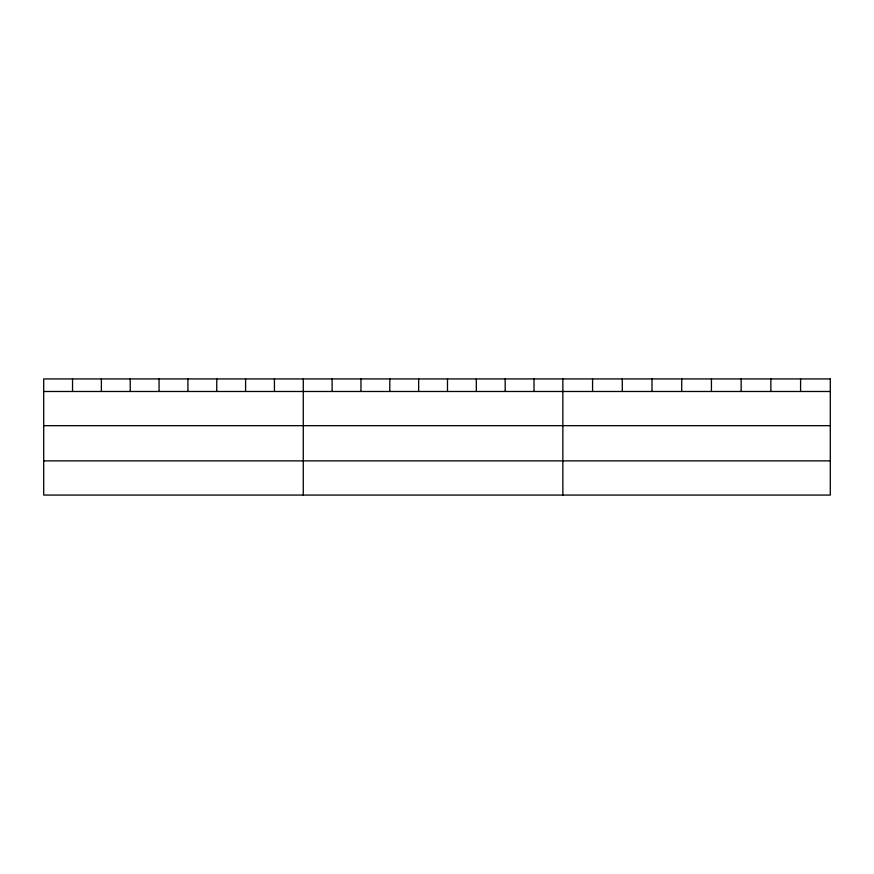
<?xml version="1.0" encoding="UTF-8"?>
<svg xmlns="http://www.w3.org/2000/svg" width="874" height="874" viewBox="0 0 874 874"><rect width="100%" height="100%" fill="white"/><g stroke="black" fill="none" stroke-linecap="round" stroke-linejoin="round"><path stroke-width="1.31" d="M43.7 391.486L830.3 391.486M43.7 425.671L830.3 425.671M43.7 460.882L830.3 460.882M800.584 378.934L800.584 391.486M770.868 378.934L770.868 391.486M741.152 378.934L741.152 391.486M711.436 378.934L711.436 391.486M681.72 378.934L681.72 391.486M652.004 378.934L652.004 391.486M622.288 378.934L622.288 391.486M592.572 378.934L592.572 391.486M562.856 378.934L562.856 495.066M534.014 378.934L534.014 391.486M505.172 378.934L505.172 391.486M476.33 378.934L476.33 391.486M447.488 378.934L447.488 391.486M418.646 378.934L418.646 391.486M389.804 378.934L389.804 391.486M360.962 378.934L360.962 391.486M332.12 378.934L332.12 391.486M303.278 378.934L303.278 495.066M274.436 378.934L274.436 391.486M245.594 378.934L245.594 391.486M216.752 378.934L216.752 391.486M187.91 378.934L187.91 391.486M159.068 378.934L159.068 391.486M130.226 378.934L130.226 391.486M101.384 378.934L101.384 391.486M72.542 378.934L72.542 391.486M830.3 378.934L43.7 378.934L43.7 495.066L830.3 495.066L830.3 378.934"/></g></svg>
